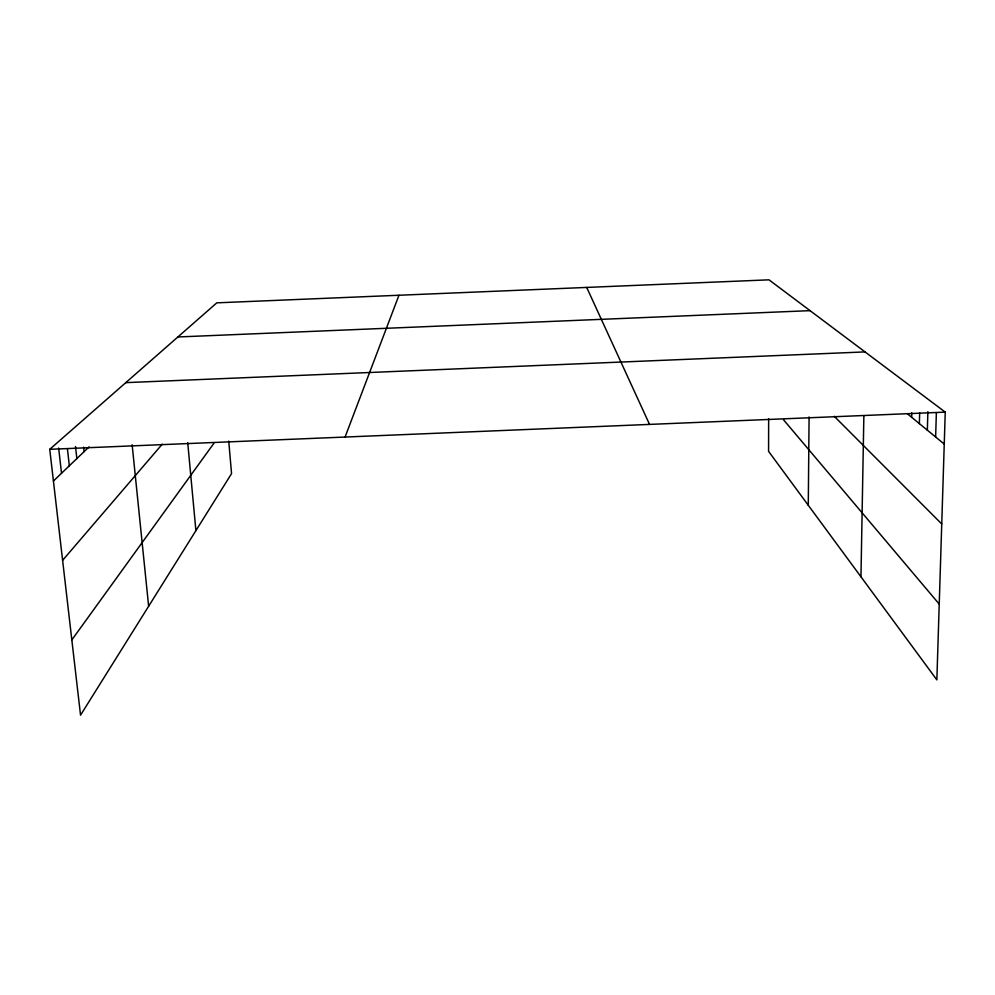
<?xml version="1.0" encoding="UTF-8"?>
<svg xmlns="http://www.w3.org/2000/svg" width="995" height="995" viewBox="0 0 995 995"><rect width="100%" height="100%" fill="white"/><g stroke="black" fill="none" stroke-linecap="round" stroke-linejoin="round"><path stroke-width="1.49" d="M768.65 418.684L768.575 451.357L936.855 679.871L945.25 412.129L768.998 279.831L216.81 302.841L49.75 449.305L80.545 715.169L231.549 473.62L228.738 441.096M808.276 505.273L809.084 416.893M860.961 576.801L863.859 415.86M911.656 417.278L911.768 412.813M919.368 423.621L919.654 413.012M927.352 430.188L927.875 411.681M935.636 436.992L936.357 413.087M345.066 437.041L398.958 295.254M71.827 639.922L213.838 443.36M62.61 560.347L162.247 444.18M53.419 481.02L89.115 446.842M177.894 336.969L810.042 310.651M125.78 382.64L865.016 351.907M49.75 449.305L945.25 412.129M907.403 413.796L944.243 444.068M834.245 416.296L941.743 523.955M783.475 419.716L939.23 604.102M586.702 287.431L649.536 424.405M58.643 448.036L61.528 473.259M67.436 448.944L69.339 465.784M75.508 446.544L76.851 458.583M83.63 447.19L84.115 451.63M132.136 444.753L148.641 606.241M187.719 442.688L195.903 530.633"/></g></svg>
